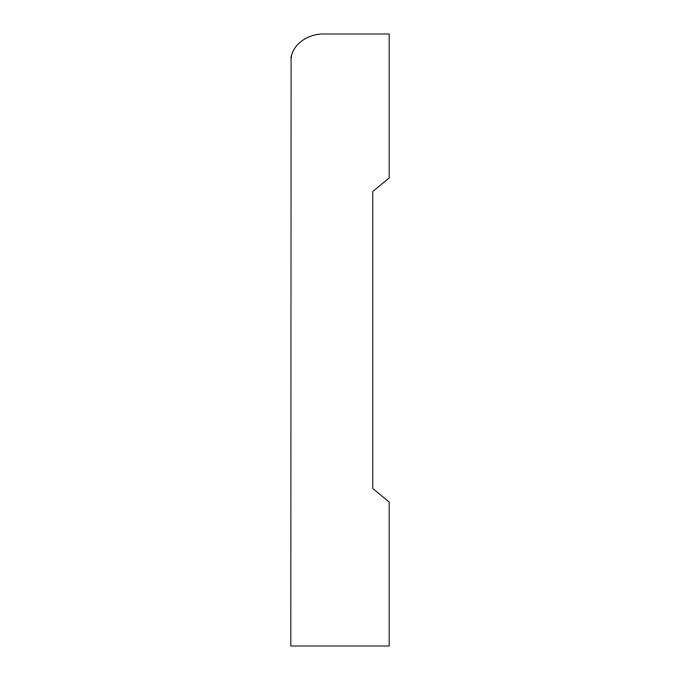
<?xml version="1.0" encoding="UTF-8"?>
<svg xmlns="http://www.w3.org/2000/svg" width="680" height="680" viewBox="0 0 680 680"><rect width="100%" height="100%" fill="white"/><g stroke="black" fill="none" stroke-linecap="round" stroke-linejoin="round"><path stroke-width="1.02" d="M291.1 57.477L290.819 646L389.181 646L389.181 502.002L372.784 488.504L372.784 191.496L389.181 177.998L389.181 34L323.603 34C309.392 33.788 293.675 42.585 291.1 57.477"/></g></svg>
